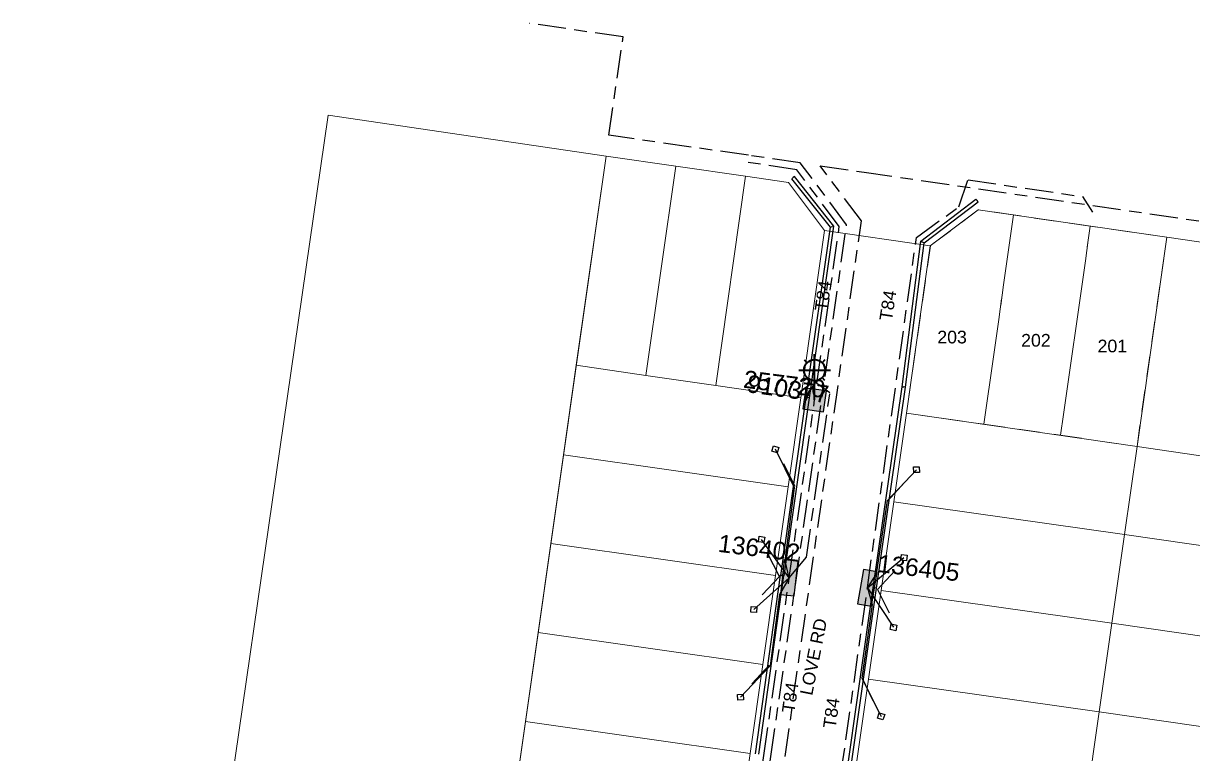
# Model space of a CAD drawing. Header units: metres. Extents: x 300545 to 301772, y 6244522 to 6246099.
# Drawn here: x 300629.5 to 300795.5, y 6245186.4 to 6245290.1 of the extents above; entities that cross this region are included whole.
import ezdxf
from ezdxf.enums import TextEntityAlignment as Align

# ---------------------------------------------------------------- set-up
doc = ezdxf.new("R2010")
doc.units = ezdxf.units.M
doc.linetypes.add('Cable Exist UG', pattern=[8.2, 4, -1.2, 1.8, -1.2])
doc.linetypes.add('Dash', pattern=[5, 3, -2])
doc.layers.get('0').update_dxf_attribs({"color": 6})
for name, color, linetype, lineweight in [('Cadastre Developer_SP_EXT', 9, 'Continuous', 5), ('Cadastre Land Parcels_SP_EXT', 9, 'Continuous', 5), ('Cadastre Roads_SP_EXT', 9, 'Continuous', 5)]:
    doc.layers.add(name, color=color, linetype=linetype, lineweight=lineweight)
for name, color, linetype in [('Duct_SP_EXT', 7, 'Continuous'), ('Equip_SP_SL_EXT', 7, 'Continuous'), ('Mains_HV_EXT', 7, 'Continuous'), ('Mains_LV_EXT', 7, 'Continuous'), ('Mains_LV_SL_EXT', 7, 'Continuous'), ('Services_SP_EXT', 7, 'Continuous'), ('SupportsUG_SP_LV_EXT', 7, 'Continuous'), ('SupportsUG_SP_LV_SL_EXT', 7, 'Continuous'), ('Trench_SP_EXT', 7, 'Continuous')]:
    doc.layers.add(name, color=color, linetype=linetype)
doc.styles.add('COLUMN_LABEL', font='arial.ttf')
doc.styles.add('iecARIAL', font='arial.ttf', dxfattribs={"height": 2})
doc.styles.add('POLE_LABEL', font='arial.ttf')
doc.styles.get("Standard").update_dxf_attribs({"font": 'arial.ttf'})

# ---------------------------------------------------------------- blocks, each defined once
blk = doc.blocks.new('COLUMN_EXT')
blk.add_hatch(color=256).paths.add_polyline_path([(-1.49, 1.48), (-1.49, -1.49), (1.48, -1.49), (1.48, 1.48)])
blk.add_lwpolyline([(-1.49, -1.49), (1.48, -1.49), (1.48, 1.48), (-1.49, 1.48)], close=True)
for tag, height, style, flags, p in [('ASSET_NUM', 2.5, 'COLUMN_LABEL', 8, (2, 2)), ('STRUCTURE_PLANT_NUMBER', 0.2, 'POLE_LABEL', 9, (1.81, 0.03)), ('STREET_CODE', 0.2, 'COLUMN_LABEL', 9, (1.81, -0.2))]:
    blk.add_attdef(tag, text='', height=height, dxfattribs=dict(style=style, flags=flags)).set_placement(p, align=Align.MIDDLE_LEFT)
at = {"flags": 9}
for tag, p in [('COLUMN_TYPE', (1.81, -0.4)), ('OWNED_BY', (1.81, -0.6)), ('STATE', (1.81, -0.8)), ('USAGE', (1.81, -1)), ('STREETNAME', (1.81, -1.6)), ('LEGEND', (1.81, -1.2)), ('LOCATION', (1.81, -1.4)), ('SUBURB', (1.81, -1.8)), ('NOTES', (1.81, -2))]:
    blk.add_attdef(tag, text='', height=0.2, dxfattribs=at).set_placement(p, align=Align.MIDDLE_LEFT)
at = {"flags": 1}
blk.add_attdef('Z', (1.81, -2.35), '', height=0.2, dxfattribs=at)
blk = doc.blocks.new('PILLAR_EXT')
blk.add_hatch(color=256).paths.add_polyline_path([(-2.475, 0.99), (-2.475, -0.99), (2.475, -0.99), (2.475, 0.99)])
blk.add_lwpolyline([(-2.475, -0.99), (2.475, -0.99), (2.475, 0.99), (-2.475, 0.99)], close=True)
at = {"style": 'iecARIAL', "flags": 8}
blk.add_attdef('ASSET_NUM', (1.5, 3.5), '', height=2.5, dxfattribs=at)
for tag, p, flags in [('OWNED_BY', (0, -0.2), 9), ('STATE', (0, -0.4), 9), ('SUPPORT_TYPE', (0, -0.6), 9), ('STREETNAME', (0, -1.8), 9), ('USAGE', (0, -0.8), 9), ('LEGEND', (0, -1), 9), ('LOCATION', (0, -1.2), 9), ('NOTES', (0, -1.4), 9), ('PARENT', (0, -1.6), 9), ('SUBURB', (0, -2), 1)]:
    blk.add_attdef(tag, p, '', height=0.2, dxfattribs=dict(flags=flags))
blk = doc.blocks.new('SL_LANTERN_EXT')
at = {"lineweight": 40}
for p, q in [((-1.46, 5.68), (-1.06, 5.28)), ((0, 1.97), (0, 6.47)), ((1.46, 5.68), (1.06, 5.28)), ((-2.25, 4.22), (2.25, 4.22)), ((-1.46, 2.76), (-1.06, 3.16)), ((0, 0), (0, 2.72)), ((1.46, 2.76), (1.06, 3.16))]:
    blk.add_line(p, q, dxfattribs=at)
blk.add_circle((0, 4.22), 1.5, dxfattribs=at)
at = {"style": 'iecARIAL', "flags": 8}
blk.add_attdef('ASSET_NUM', (1.5, 1.5), '', height=2.5, dxfattribs=at)
for tag, p, height, flags in [('OPERATING_VOLTAGE', (0.98, -1.65), 0.2, 9), ('ORIENTATION', (0.98, -1.85), 0.2, 9), ('CONSTRUCTED_VOLTAGE', (0.98, -0.65), 0.2, 9), ('CONTROL_TYPE', (0.98, -0.85), 0.2, 9), ('LANTERN_PURPOSE', (0.98, -1.05), 0.2, 9), ('LANTERN_TYPE', (0.98, -1.25), 0.2, 9), ('NO_PHASES', (0.98, -1.45), 0.2, 9), ('LNUMBER', (2.18, -3.25), 2.5, 8), ('OWNED_BY', (0.98, -2.05), 0.2, 9), ('STATE', (0.98, -2.25), 0.2, 9), ('USAGE', (0.98, -2.45), 0.2, 9), ('CEXIST', (0.98, -2.65), 0.2, 9), ('CNEW', (0.98, -2.85), 0.2, 9), ('CNUMBER', (0.98, -3.05), 0.2, 9), ('CREMOVE', (0.98, -3.25), 0.2, 9), ('CREPLACE', (0.98, -3.45), 0.2, 9), ('LKINGHEIGHT', (0.98, -3.65), 0.2, 9), ('LBRACKET', (0.98, -3.85), 0.2, 9), ('LBRACKETVOCAB', (0.98, -4.05), 0.2, 9), ('LCATEGORY', (0.98, -4.25), 0.2, 9), ('LCHARGE1', (0.98, -4.45), 0.2, 9), ('LCHARGE1PERCENT', (0.98, -4.65), 0.2, 9), ('LCHARGE2', (0.98, -4.85), 0.2, 9), ('LCHARGE2PERCENT', (0.98, -5.05), 0.2, 9), ('LCHARGE3', (0.98, -5.25), 0.2, 9), ('LCHARGE3PERCENT', (0.98, -5.45), 0.2, 9), ('LEXIST', (0.98, -5.65), 0.2, 9), ('LLAMP', (0.98, -5.85), 0.2, 9), ('LLAMPVOCAB', (0.98, -6.05), 0.2, 9), ('LMAST', (0.98, -6.25), 0.2, 9), ('LMASTVOCAB', (0.98, -6.45), 0.2, 9), ('LNEW', (0.98, -6.65), 0.2, 9), ('LANTNUMBER', (0.98, -6.85), 0.2, 9), ('LOUTREACH', (0.98, -7.25), 0.2, 9), ('LOUTREACHVOCAB', (0.98, -7.45), 0.2, 9), ('LRATECODE', (0.98, -7.65), 0.2, 9), ('LREMOVE', (0.98, -7.85), 0.2, 9), ('LREPLACE', (0.98, -8.05), 0.2, 9), ('LTYPE', (0.98, -8.25), 0.2, 9), ('LTYPEVOCAB', (0.98, -8.45), 0.2, 9), ('STREETNAME', (0.98, -9.25), 0.2, 9), ('SUBURB', (0.98, -9.45), 0.2, 1), ('LEGEND', (0.98, -8.65), 0.2, 9), ('LOCATION', (0.98, -8.85), 0.2, 9), ('NOTES', (0.98, -9.05), 0.2, 9)]:
    blk.add_attdef(tag, p, '', height=height, dxfattribs=dict(flags=flags))
blk = doc.blocks.new('CCP_EXT')
at = {"flags": 9}
for tag, p in [('LIFE_SUPPORT', (0, -1.6)), ('STATE', (0, -1.8)), ('NOTES', (0, -2))]:
    blk.add_attdef(tag, text='', height=0.2, dxfattribs=at).set_placement(p, align=Align.MIDDLE_LEFT)
blk.add_wipeout([(0, 0.57), (0.57, 0), (0, -0.57), (-0.57, 0)])
blk.add_lwpolyline([(-0.57, 0), (0, 0.57), (0.57, 0), (0, -0.57), (-0.57, 0)])
at = {"flags": 1}
blk.add_attdef('Z', (0, 0), '', height=0.2, dxfattribs=at)
at = {"flags": 9}
for tag, p in [('CCP_TYPE', (0, 0)), ('CONSTRUCTED_VOLTAGE', (0, -0.2)), ('OPERATING_VOLTAGE', (0, -0.6)), ('ORIENTATION', (0, -0.8)), ('OWNED_BY', (0, -1)), ('NO_PHASES', (0, -0.4)), ('USAGE', (0, -1.2)), ('LEGEND', (0, -1.4))]:
    blk.add_attdef(tag, text='', height=0.2, dxfattribs=at).set_placement(p, align=Align.MIDDLE_LEFT)

msp = doc.modelspace()

# ---------------------------------------------------------------- linework, layer by layer
at = {"layer": 'Cadastre Developer_SP_EXT', "linetype": 'Dash'}
for points in [[(300770.04, 6245262.92), (300765.03, 6245263.64), (300758.24, 6245258.56), (300754.86, 6245234.8), (300765.81, 6245233.21), (300770.04, 6245262.92)], [(300780.93, 6245261.34), (300770.04, 6245262.92), (300765.81, 6245233.21), (300776.7, 6245231.64), (300780.93, 6245261.34)], [(300791.79, 6245259.77), (300780.93, 6245261.34), (300776.7, 6245231.64), (300787.56, 6245230.07), (300791.79, 6245259.77)]]:
    msp.add_lwpolyline(points, close=True, dxfattribs=at)
at = {"layer": 'Cadastre Land Parcels_SP_EXT', "linetype": 'Continuous'}
for points in [[(300712.19, 6245271.27), (300672.75, 6245277.08), (300629.48, 6244978.22), (300669.63, 6244972.56), (300675.61, 6245014.53), (300690.9, 6245121.91), (300712.19, 6245271.27)], [(300722.09, 6245269.84), (300712.19, 6245271.27), (300707.96, 6245241.58), (300717.86, 6245240.15), (300722.09, 6245269.84)], [(300731.99, 6245268.41), (300722.09, 6245269.84), (300717.86, 6245240.15), (300727.75, 6245238.71), (300731.99, 6245268.41)], [(300743.22, 6245260.73), (300738.09, 6245267.53), (300731.99, 6245268.41), (300727.75, 6245238.71), (300739.83, 6245236.96), (300743.22, 6245260.73)], [(300791.79, 6245259.75), (300765, 6245263.63), (300758.22, 6245258.55), (300754.83, 6245234.78), (300787.56, 6245230.05), (300791.79, 6245259.75)], [(300801.81, 6245258.3), (300791.79, 6245259.75), (300787.56, 6245230.05), (300797.55, 6245228.59), (300801.81, 6245258.3)], [(300739.83, 6245236.96), (300727.75, 6245238.71), (300717.86, 6245240.15), (300707.96, 6245241.58), (300706.15, 6245228.89), (300738.03, 6245224.34), (300739.83, 6245236.96)], [(300787.56, 6245230.05), (300754.83, 6245234.78), (300753.04, 6245222.2), (300785.77, 6245217.54), (300787.56, 6245230.05)], [(300738.03, 6245224.34), (300706.15, 6245228.89), (300704.35, 6245216.27), (300736.23, 6245211.72), (300738.03, 6245224.34)], [(300820.03, 6245225.32), (300807.48, 6245227.15), (300797.55, 6245228.59), (300787.56, 6245230.05), (300785.77, 6245217.54), (300818.25, 6245212.89), (300820.03, 6245225.32)], [(300785.77, 6245217.54), (300753.04, 6245222.2), (300751.25, 6245209.61), (300783.98, 6245204.95), (300785.77, 6245217.54)], [(300818.25, 6245212.89), (300785.77, 6245217.54), (300783.98, 6245204.95), (300816.44, 6245200.3), (300818.25, 6245212.89)], [(300736.23, 6245211.72), (300704.35, 6245216.27), (300702.55, 6245203.64), (300734.43, 6245199.09), (300736.23, 6245211.72)], [(300783.98, 6245204.95), (300751.25, 6245209.61), (300749.45, 6245197.02), (300782.19, 6245192.36), (300783.98, 6245204.95)], [(300734.43, 6245199.09), (300702.55, 6245203.64), (300700.75, 6245191.02), (300732.63, 6245186.47), (300734.43, 6245199.09)], [(300816.44, 6245200.3), (300783.98, 6245204.95), (300782.19, 6245192.36), (300814.63, 6245187.72), (300816.44, 6245200.3)], [(300782.19, 6245192.36), (300749.45, 6245197.02), (300747.66, 6245184.44), (300780.39, 6245179.77), (300782.19, 6245192.36)], [(300814.63, 6245187.72), (300782.19, 6245192.36), (300780.39, 6245179.77), (300812.82, 6245175.13), (300814.63, 6245187.72)], [(300732.63, 6245186.47), (300700.75, 6245191.02), (300698.95, 6245178.39), (300730.83, 6245173.84), (300732.63, 6245186.47)]]:
    msp.add_lwpolyline(points, close=True, dxfattribs=at)
at = {"layer": 'Duct_SP_EXT'}
for p, q in [((300738.92, 6245268.37), (300738.73, 6245268.22)), ((300744.53, 6245261.35), (300738.92, 6245268.37)), ((300738.55, 6245268.07), (300738.73, 6245268.22)), ((300744.03, 6245261.21), (300738.55, 6245268.07)), ((300756.88, 6245259.21), (300764.7, 6245265.17)), ((300764.7, 6245265.17), (300764.85, 6245264.97)), ((300757.33, 6245258.95), (300764.99, 6245264.78)), ((300764.99, 6245264.78), (300764.85, 6245264.97)), ((300740.61, 6245237.04), (300744.03, 6245261.21)), ((300741.09, 6245236.98), (300744.53, 6245261.35)), ((300744.03, 6245261.21), (300744.28, 6245261.28)), ((300744.53, 6245261.35), (300744.28, 6245261.28)), ((300754.2, 6245238.53), (300756.88, 6245259.21)), ((300754.68, 6245238.47), (300757.33, 6245258.95)), ((300756.88, 6245259.21), (300757.11, 6245259.08)), ((300757.33, 6245258.95), (300757.11, 6245259.08)), ((300754.2, 6245238.53), (300754.44, 6245238.5)), ((300754.68, 6245238.47), (300754.44, 6245238.5)), ((300740.59, 6245237.03), (300740.83, 6245237)), ((300740.61, 6245237.04), (300740.85, 6245237.01)), ((300741.07, 6245236.96), (300740.83, 6245237)), ((300741.09, 6245236.98), (300740.85, 6245237.01)), ((300736.96, 6245211.8), (300737.2, 6245211.77)), ((300736.99, 6245211.73), (300737.23, 6245211.7)), ((300737.43, 6245211.73), (300737.2, 6245211.77)), ((300737.47, 6245211.67), (300737.23, 6245211.7)), ((300750.1, 6245210), (300750.34, 6245209.97)), ((300750.11, 6245210), (300750.34, 6245209.97)), ((300750.58, 6245209.93), (300750.34, 6245209.97)), ((300750.58, 6245209.94), (300750.34, 6245209.97))]:
    msp.add_line(p, q, dxfattribs=at)
at = {"layer": 'Mains_LV_EXT', "linetype": 'Cable Exist UG'}
msp.add_lwpolyline([(300743.95, 6245172.18), (300749.29, 6245209.99)], dxfattribs=at)
at = {"layer": 'Mains_LV_SL_EXT', "linetype": 'Cable Exist UG'}
msp.add_lwpolyline([(300738.2, 6245211.41), (300741.79, 6245236.67)], dxfattribs=at)
at = {"layer": 'Trench_SP_EXT', "linetype": 'Cable Exist UG'}
for points in [[(300737.37, 6245227.63), (300738.99, 6245224.44)], [(300754.57, 6245224.93), (300752.13, 6245222.28)], [(300734.36, 6245208.97), (300736.83, 6245211.61), (300735.1, 6245214.93)], [(300753.16, 6245212.4), (300750.71, 6245209.73), (300752.38, 6245206.45)], [(300732.89, 6245196.38), (300735.35, 6245199.03)], [(300750.12, 6245193.96), (300748.56, 6245197.19)]]:
    msp.add_lwpolyline(points, dxfattribs=at)

# ---------------------------------------------------------------- block references
at = {"layer": 'Equip_SP_SL_EXT'}
ref = msp.add_blockref('SL_LANTERN_EXT', (300741.79, 6245236.67), dxfattribs=at)
ref.add_attrib('ASSET_NUM', '257720', dxfattribs={"layer": '0', "height": 2.5, "rotation": 352.6565, "style": 'iecARIAL'}).set_placement((300743.29, 6245238.17), align=Align.MIDDLE_RIGHT)
at = {"layer": 'SupportsUG_SP_LV_EXT'}
ref = msp.add_blockref('PILLAR_EXT', (300738.2, 6245211.41), dxfattribs=dict(at, rotation=83.75231418576598))
ref.add_attrib('ASSET_NUM', '136402', dxfattribs={"layer": '0', "height": 2.5, "rotation": 352.8686, "style": 'iecARIAL'}).set_placement((300739.7, 6245214.91), align=Align.MIDDLE_RIGHT)
ref = msp.add_blockref('PILLAR_EXT', (300749.29, 6245209.99), dxfattribs=dict(at, rotation=80.31395626170048))
ref.add_attrib('ASSET_NUM', '136405', dxfattribs={"layer": '0', "height": 2.5, "rotation": 353.3267, "style": 'iecARIAL'}).set_placement((300750.79, 6245213.49), align=Align.MIDDLE_LEFT)
at = {"layer": 'SupportsUG_SP_LV_SL_EXT'}
ref = msp.add_blockref('COLUMN_EXT', (300741.79, 6245236.67), dxfattribs=dict(at, rotation=82.12559994697763))
ref.add_attrib('ASSET_NUM', '910377', dxfattribs={"layer": '0', "height": 2.5, "rotation": 352.1256, "style": 'COLUMN_LABEL'}).set_placement((300743.79, 6245237.42), align=Align.MIDDLE_RIGHT)

# ---------------------------------------------------------------- texts
at = {"layer": 'Cadastre Developer_SP_EXT'}
for s, p in [('203', (300759.21, 6245244.69)), ('202', (300771.11, 6245244.23)), ('201', (300781.96, 6245243.42))]:
    msp.add_text(s, height=1.8, dxfattribs=at).set_placement(p)
at = {"layer": 'Cadastre Roads_SP_EXT'}
msp.add_text('LOVE RD', height=1.8, rotation=78.866, dxfattribs=at).set_placement((300741.45, 6245194.61))
at = {"layer": 'Mains_LV_EXT'}
for rotation, p in [(81.8961, (300743.57, 6245249.17)), (81.2145, (300752.75, 6245247.8)), (81.8963, (300738.91, 6245192.14)), (81.9556, (300744.76, 6245189.95))]:
    msp.add_text('T84', height=1.8, rotation=rotation, dxfattribs=at).set_placement(p)

# ---------------------------------------------------------------- next in the draw order: block references
at = {"layer": 'Services_SP_EXT'}
for p, rotation in [((300736.23, 6245229.65), 296.982802708913), ((300756.26, 6245226.75), 225.9877601114085), ((300734.27, 6245216.87), 305.7523141310584), ((300754.48, 6245214.28), 219.517503661887), ((300733.18, 6245206.93), 41.752314190207), ((300753, 6245204.38), 123.5175037471068), ((300731.29, 6245194.48), 47.9553747596421), ((300751.23, 6245191.74), 116.5324258896272)]:
    msp.add_blockref('CCP_EXT', p, dxfattribs=dict(at, rotation=rotation))

# ---------------------------------------------------------------- next in the draw order: linework, layer by layer
at = {"layer": 'Cadastre Roads_SP_EXT', "linetype": 'Continuous'}
msp.add_lwpolyline([(300742.52, 6245148.35), (300745.87, 6245171.85), (300747.66, 6245184.44), (300749.45, 6245197.02), (300751.25, 6245209.61), (300753.04, 6245222.2), (300754.83, 6245234.78), (300758.22, 6245258.55), (300743.22, 6245260.73), (300739.83, 6245236.96), (300738.03, 6245224.34), (300736.23, 6245211.72), (300734.43, 6245199.09), (300732.63, 6245186.47), (300730.83, 6245173.84), (300724.67, 6245130.62), (300739.7, 6245128.58), (300742.52, 6245148.35)], close=True, dxfattribs=at)
at = {"layer": 'Duct_SP_EXT'}
for p, q in [((300750.1, 6245210), (300754.2, 6245238.53)), ((300736.99, 6245211.73), (300740.59, 6245237.03)), ((300737.47, 6245211.67), (300741.07, 6245236.96)), ((300750.58, 6245209.93), (300754.68, 6245238.47)), ((300733.4, 6245186.43), (300736.96, 6245211.8)), ((300733.88, 6245186.37), (300737.43, 6245211.73)), ((300744.73, 6245172.23), (300750.11, 6245210)), ((300745.2, 6245172.17), (300750.58, 6245209.94))]:
    msp.add_line(p, q, dxfattribs=at)
at = {"layer": 'Mains_HV_EXT', "linetype": 'Cable Exist UG'}
for points in [[(300799.31, 6245108.87), (300790.67, 6245110.12), (300751.1, 6245115.84), (300742.07, 6245117.15), (300734.49, 6245127.24), (300737.22, 6245146.74), (300737.22, 6245146.74), (300730.15, 6245147.79), (300731.64, 6245158.25), (300735.6, 6245186.06), (300740.97, 6245223.77), (300740.97, 6245223.77), (300746.34, 6245261.54), (300739.76, 6245270.33), (300732.4, 6245271.39), (300712.6, 6245274.24), (300714.61, 6245288.2), (300714.61, 6245288.2), (300701.33, 6245290.12)], [(300745.16, 6245145.57), (300745.5, 6245147.48), (300732.41, 6245149.52), (300732.41, 6245149.52), (300734.15, 6245161.71), (300734.15, 6245161.71), (300748.44, 6245262.08), (300742.58, 6245269.9), (300748.82, 6245269), (300798, 6245261.83), (300845.49, 6245254.98), (300845.49, 6245254.98), (300872.35, 6245251.08), (300881.11, 6245249.8), (300881.11, 6245249.8), (300883.72, 6245250.44)]]:
    msp.add_lwpolyline(points, dxfattribs=at)
at = {"layer": 'Mains_LV_EXT', "linetype": 'Cable Exist UG'}
for points in [[(300738.2, 6245211.41), (300740.64, 6245214.36), (300740.64, 6245214.36), (300743.95, 6245237.65), (300742.12, 6245238.99), (300742.12, 6245238.99), (300745.3, 6245261.27), (300739.27, 6245269.32), (300732.23, 6245270.41)], [(300749.29, 6245209.99), (300756.25, 6245259.73), (300756.25, 6245259.73), (300762.27, 6245264.07), (300763.58, 6245267.9), (300779.81, 6245265.53), (300781.26, 6245263.31)], [(300731.78, 6245165.95), (300732.37, 6245171.09), (300734.62, 6245172.09), (300734.62, 6245172.09), (300734.96, 6245174.5), (300733.15, 6245176.12), (300733.15, 6245176.12), (300734.61, 6245186.2), (300738.19, 6245211.36)]]:
    msp.add_lwpolyline(points, dxfattribs=at)
at = {"layer": 'Services_SP_EXT'}
for points in [[(300738.2, 6245211.41), (300737.6, 6245213.8), (300738.95, 6245224.19), (300736.23, 6245229.65)], [(300749.29, 6245209.99), (300750.59, 6245211.93), (300752.16, 6245222.37), (300756.26, 6245226.75)], [(300738.2, 6245211.41), (300734.27, 6245216.87)], [(300749.29, 6245209.99), (300754.48, 6245214.28)], [(300738.2, 6245211.41), (300736.8, 6245209.02), (300735.49, 6245198.91), (300731.29, 6245194.48)], [(300738.2, 6245211.41), (300733.18, 6245206.93)], [(300749.29, 6245209.99), (300749.95, 6245207.63), (300748.49, 6245197.16), (300751.23, 6245191.74)], [(300749.29, 6245209.99), (300753, 6245204.38)]]:
    msp.add_lwpolyline(points, dxfattribs=at)

doc.saveas('drawing.dxf')
